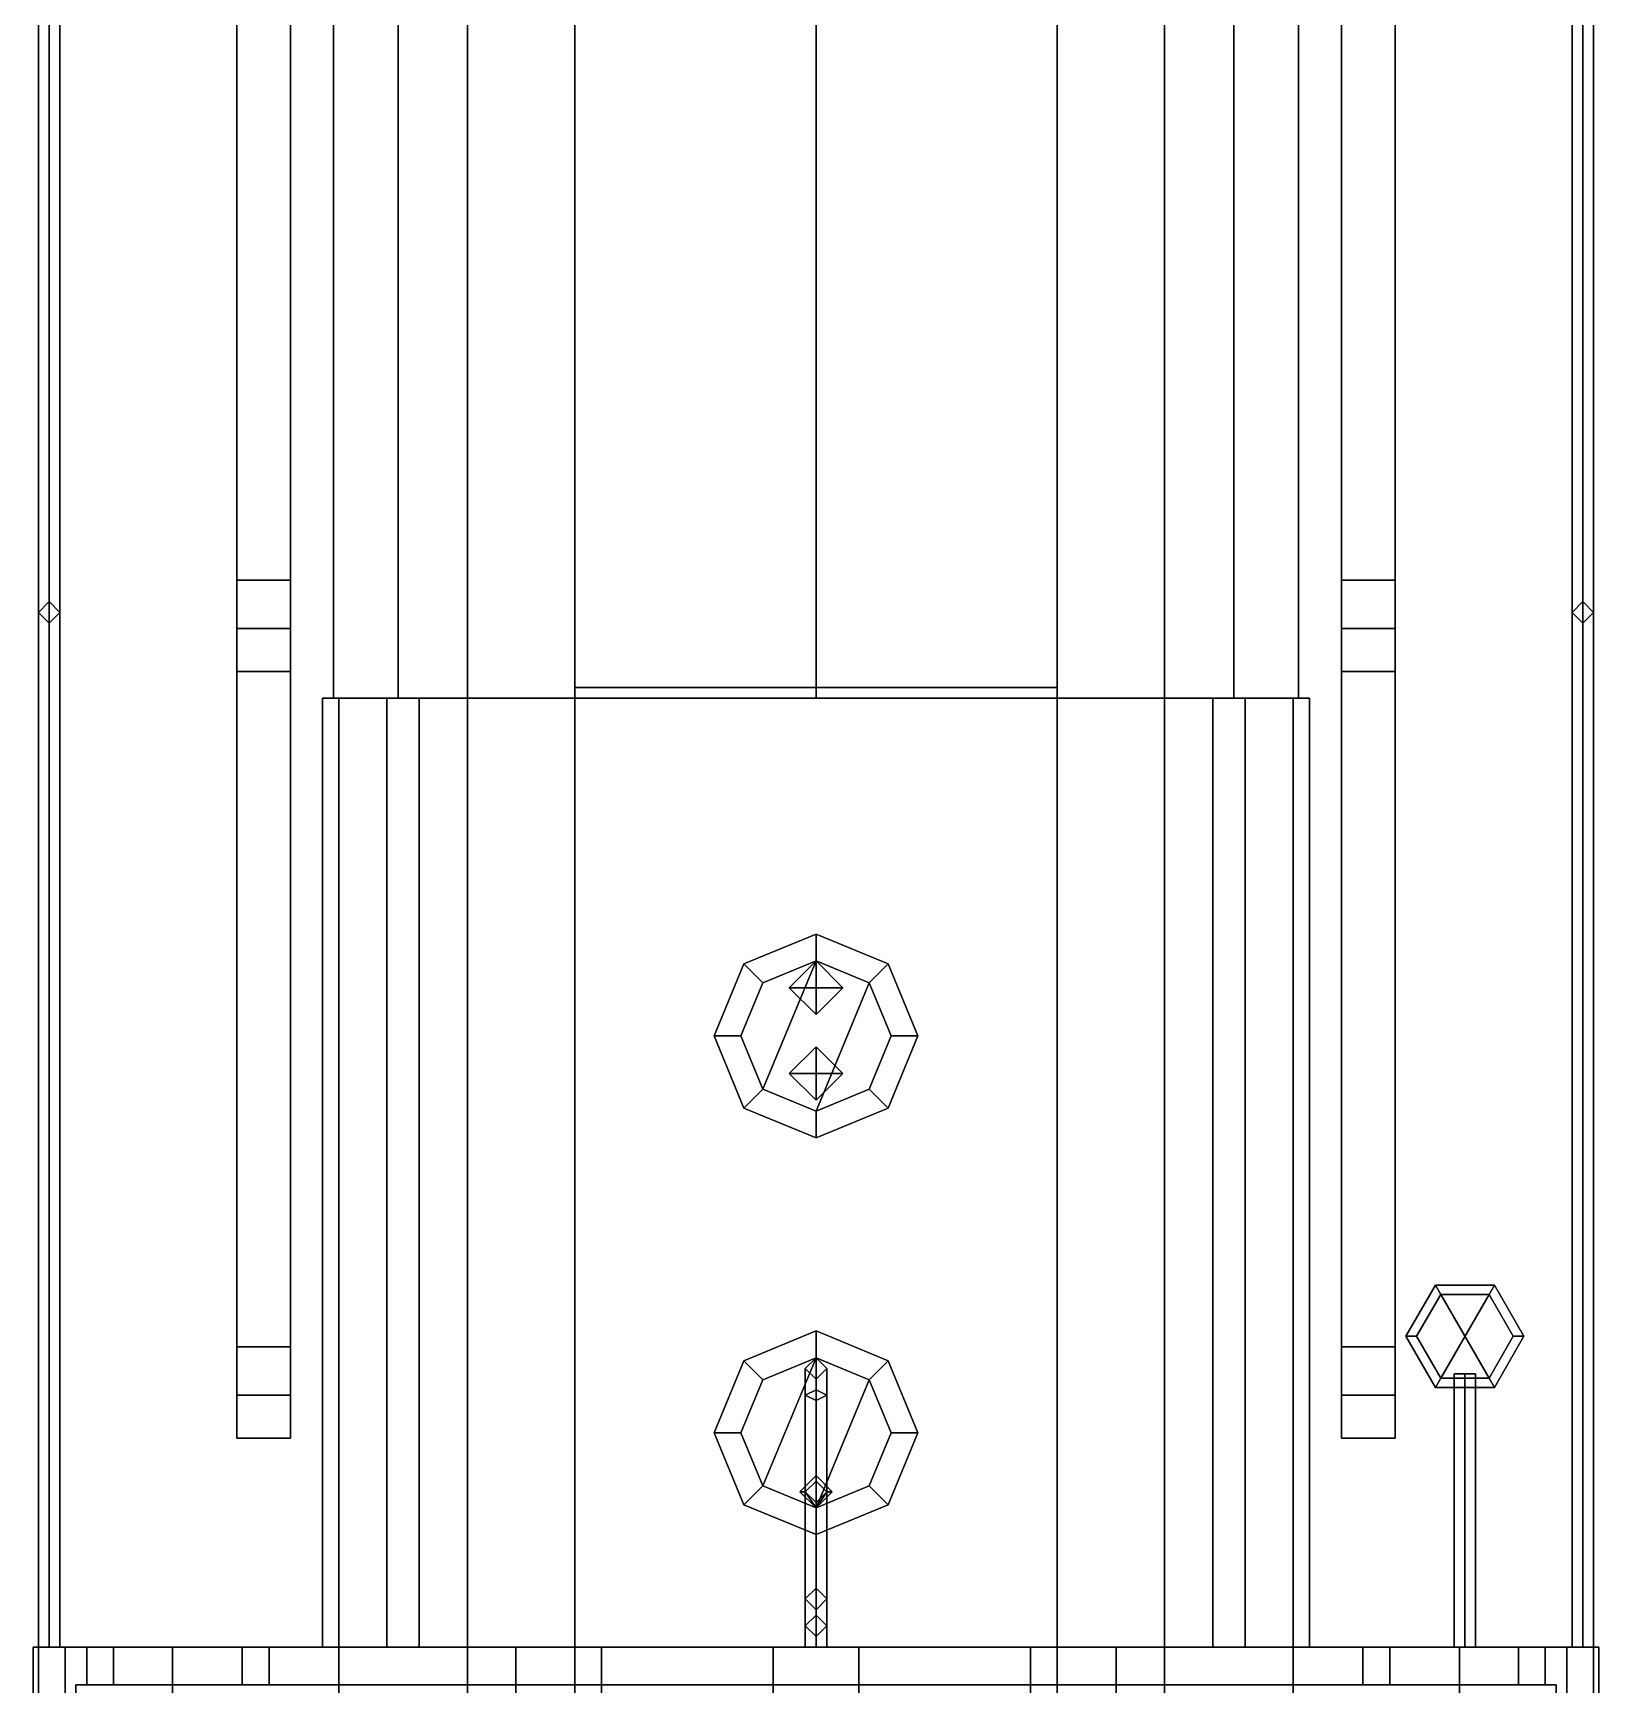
# Model space of a CAD drawing. Extents: x -1.5 to 1.5, y -6.1 to 5.9.
# Drawn here: x -1.46 to 1.46, y -3.36 to -0.28 of the extents above; entities that cross this region are included whole.
import ezdxf

# ---------------------------------------------------------------- set-up
doc = ezdxf.new("R2010")
doc.units = 0
doc.layers.get('0').update_dxf_attribs({"linetype": 'CONTINUOUS'})
doc.layers.add('BARS', color=3, linetype='CONTINUOUS')

msp = doc.modelspace()

# ---------------------------------------------------------------- linework, layer by layer
for points in [[(-1.45, 5.07, 1.98), (-1.45, -3.29, 1.98), (-1.45, -3.29, 2.07), (-1.45, 5.07, 2.07)], [(1.45, 5.07, 1.98), (1.45, -3.29, 1.98), (-1.45, -3.29, 1.98), (-1.45, 5.07, 1.98)], [(-1.45, 5.07, 2.07), (-1.45, -3.29, 2.07), (1.45, -3.29, 2.07), (1.45, 5.07, 2.07)], [(1.45, -3.29, 2.07), (1.45, -3.29, 1.98), (1.45, 5.07, 1.98), (1.45, 5.07, 2.07)], [(-0.7794, 4.7, 3.44), (-0.9, 4.7, 2.99), (-0.9, -1.52, 2.99), (-0.7794, -1.52, 3.44)], [(-0.9, 4.7, 2.99), (-0.7794, 4.7, 2.54), (-0.7794, -1.52, 2.54), (-0.9, -1.52, 2.99)], [(-0.45, 4.7, 3.7694), (-0.7794, 4.7, 3.44), (-0.7794, -1.52, 3.44), (-0.45, -1.52, 3.7694)], [(-0.7794, 4.7, 2.54), (-0.45, 4.7, 2.2106), (-0.45, -1.52, 2.2106), (-0.7794, -1.52, 2.54)], [(0, 4.7, 3.89), (-0.45, 4.7, 3.7694), (-0.45, -1.52, 3.7694), (0, -1.52, 3.89)], [(-0.45, 4.7, 2.2106), (0, 4.7, 2.09), (0, -1.52, 2.09), (-0.45, -1.52, 2.2106)], [(0.45, 4.7, 3.7694), (0, 4.7, 3.89), (0, -1.52, 3.89), (0.45, -1.52, 3.7694)], [(0, 4.7, 2.09), (0.45, 4.7, 2.2106), (0.45, -1.52, 2.2106), (0, -1.52, 2.09)], [(0.7794, 4.7, 3.44), (0.45, 4.7, 3.7694), (0.45, -1.52, 3.7694), (0.7794, -1.52, 3.44)], [(0.45, 4.7, 2.2106), (0.7794, 4.7, 2.54), (0.7794, -1.52, 2.54), (0.45, -1.52, 2.2106)], [(0.9, 4.7, 2.99), (0.7794, 4.7, 3.44), (0.7794, -1.52, 3.44), (0.9, -1.52, 2.99)], [(0.7794, 4.7, 2.54), (0.9, 4.7, 2.99), (0.9, -1.52, 2.99), (0.7794, -1.52, 2.54)], [(-1.43, 4.59, 2.91), (-1.45, 4.57, 2.89), (-1.45, -3.29, 2.89), (-1.43, -3.29, 2.91)], [(-1.45, 4.57, 2.89), (-1.43, 4.55, 2.87), (-1.43, -3.29, 2.87), (-1.45, -3.29, 2.89)], [(-1.41, 4.57, 2.89), (-1.43, 4.59, 2.91), (-1.43, -3.29, 2.91), (-1.41, -3.29, 2.89)], [(-1.43, 4.55, 2.87), (-1.41, 4.57, 2.89), (-1.41, -3.29, 2.89), (-1.43, -3.29, 2.87)], [(1.43, 4.59, 2.46), (1.41, 4.57, 2.44), (1.41, -3.29, 2.44), (1.43, -3.29, 2.46)], [(1.43, 4.59, 2.91), (1.41, 4.57, 2.89), (1.41, -3.29, 2.89), (1.43, -3.29, 2.91)], [(1.41, 4.57, 2.44), (1.43, 4.55, 2.42), (1.43, -3.29, 2.42), (1.41, -3.29, 2.44)], [(1.41, 4.57, 2.89), (1.43, 4.55, 2.87), (1.43, -3.29, 2.87), (1.41, -3.29, 2.89)], [(1.45, 4.57, 2.44), (1.43, 4.59, 2.46), (1.43, -3.29, 2.46), (1.45, -3.29, 2.44)], [(1.45, 4.57, 2.89), (1.43, 4.59, 2.91), (1.43, -3.29, 2.91), (1.45, -3.29, 2.89)], [(1.43, 4.55, 2.42), (1.45, 4.57, 2.44), (1.45, -3.29, 2.44), (1.43, -3.29, 2.42)], [(1.43, 4.55, 2.87), (1.45, 4.57, 2.89), (1.45, -3.29, 2.89), (1.43, -3.29, 2.87)], [(-0.65, 3.65, 0.52), (-0.65, -3.82, 0.52), (-0.65, -4.09, 1.35), (-0.65, 3.65, 1.35)], [(-0.45, 3.65, 0.52), (-0.45, -3.82, 0.52), (-0.65, -3.82, 0.52), (-0.65, 3.65, 0.52)], [(-0.65, 3.65, 1.35), (-0.65, -4.09, 1.35), (-0.45, -4.09, 1.35), (-0.45, 3.65, 1.35)], [(-0.45, -4.09, 1.35), (-0.45, -3.82, 0.52), (-0.45, 3.65, 0.52), (-0.45, 3.65, 1.35)], [(0.45, 3.65, 0.52), (0.45, -3.82, 0.52), (0.45, -4.09, 1.35), (0.45, 3.65, 1.35)], [(0.45, 3.65, 1.35), (0.45, -4.09, 1.35), (0.65, -4.09, 1.35), (0.65, 3.65, 1.35)], [(0.65, 3.65, 0.52), (0.65, -3.82, 0.52), (0.45, -3.82, 0.52), (0.45, 3.65, 0.52)], [(0.65, -4.09, 1.35), (0.65, -3.82, 0.52), (0.65, 3.65, 0.52), (0.65, 3.65, 1.35)], [(-1.43, -1.34, 2.07), (-1.45, -1.36, 2.07), (-1.45, -1.36, 2.89), (-1.43, -1.34, 2.87)], [(-1.41, -1.36, 2.07), (-1.43, -1.34, 2.07), (-1.43, -1.34, 2.87), (-1.41, -1.36, 2.89)], [(1.43, -1.34, 2.07), (1.41, -1.36, 2.07), (1.41, -1.36, 2.89), (1.43, -1.34, 2.87)], [(1.45, -1.36, 2.07), (1.43, -1.34, 2.07), (1.43, -1.34, 2.87), (1.45, -1.36, 2.89)], [(-1.45, -1.36, 2.07), (-1.43, -1.38, 2.07), (-1.43, -1.38, 2.87), (-1.45, -1.36, 2.89)], [(-1.43, -1.38, 2.07), (-1.41, -1.36, 2.07), (-1.41, -1.36, 2.89), (-1.43, -1.38, 2.87)], [(1.41, -1.36, 2.07), (1.43, -1.38, 2.07), (1.43, -1.38, 2.87), (1.41, -1.36, 2.89)], [(1.43, -1.38, 2.07), (1.45, -1.36, 2.07), (1.45, -1.36, 2.89), (1.43, -1.38, 2.87)], [(-0.45, -1.5, 0.72), (-0.45, -3.29, 0.72), (-0.45, -3.29, 1.98), (-0.45, -1.5, 1.98)], [(0.45, -1.5, 1.98), (0.45, -1.5, 0.72), (-0.45, -1.5, 0.72), (-0.45, -1.5, 1.98)], [(0.45, -1.5, 0.72), (0.45, -3.29, 0.72), (-0.45, -3.29, 0.72), (-0.45, -1.5, 0.72)], [(0.45, -3.29, 1.98), (0.45, -3.29, 0.72), (0.45, -1.5, 0.72), (0.45, -1.5, 1.98)], [(-0.92, -1.52, 2.07), (-0.92, -3.29, 2.07), (-0.92, -3.29, 3.67), (-0.92, -1.52, 3.67)], [(0.92, -1.52, 3.67), (0.92, -1.52, 2.07), (-0.92, -1.52, 2.07), (-0.92, -1.52, 3.67)], [(-0.92, -1.52, 3.67), (-0.92, -3.29, 3.67), (-0.89, -3.29, 3.77), (-0.89, -1.52, 3.77)], [(0.89, -1.52, 3.77), (0.92, -1.52, 3.67), (-0.92, -1.52, 3.67), (-0.89, -1.52, 3.77)], [(-0.89, -1.52, 3.77), (-0.8, -1.52, 3.88), (0.8, -1.52, 3.88), (0.89, -1.52, 3.77)], [(-0.89, -3.29, 3.77), (-0.8, -3.29, 3.88), (-0.8, -1.52, 3.88), (-0.89, -1.52, 3.77)], [(0.74, -1.52, 3.91), (0.8, -1.52, 3.88), (-0.8, -1.52, 3.88), (-0.74, -1.52, 3.91)], [(-0.8, -1.52, 3.88), (-0.8, -3.29, 3.88), (-0.74, -3.29, 3.91), (-0.74, -1.52, 3.91)], [(-0.74, -1.52, 3.91), (-0.74, -3.29, 3.91), (0.74, -3.29, 3.91), (0.74, -1.52, 3.91)], [(0.74, -3.29, 3.91), (0.8, -3.29, 3.88), (0.8, -1.52, 3.88), (0.74, -1.52, 3.91)], [(0.8, -1.52, 3.88), (0.8, -3.29, 3.88), (0.89, -3.29, 3.77), (0.89, -1.52, 3.77)], [(0.89, -3.29, 3.77), (0.92, -3.29, 3.67), (0.92, -1.52, 3.67), (0.89, -1.52, 3.77)], [(0.92, -3.29, 3.67), (0.92, -3.29, 2.07), (0.92, -1.52, 2.07), (0.92, -1.52, 3.67)], [(0, -1.96, 4), (-0.1344, -2.0156, 4), (-0.099, -2.051, 4.07), (0, -2.01, 4.07)], [(0, -1.96, 3.91), (-0.1344, -2.0156, 3.91), (-0.1344, -2.0156, 4), (0, -1.96, 4)], [(0.1344, -2.0156, 4), (0, -1.96, 4), (0, -2.01, 4.07), (0.099, -2.051, 4.07)], [(0.1344, -2.0156, 3.91), (0, -1.96, 3.91), (0, -1.96, 4), (0.1344, -2.0156, 4)], [(-0.1344, -2.0156, 4), (-0.19, -2.15, 4), (-0.14, -2.15, 4.07), (-0.099, -2.051, 4.07)], [(-0.1344, -2.0156, 3.91), (-0.19, -2.15, 3.91), (-0.19, -2.15, 4), (-0.1344, -2.0156, 4)], [(-0.099, -2.051, 4.07), (-0.14, -2.15, 4.07), (-0.099, -2.249, 4.07), (0, -2.01, 4.07)], [(0, -2.01, 4.07), (-0.099, -2.249, 4.07), (0, -2.29, 4.07), (0.099, -2.051, 4.07)], [(0, -2.01, 4.07), (-0.05, -2.06, 4.07), (-0.05, -2.06, 4.19), (0, -2.01, 4.19)], [(0, -2.01, 4.19), (-0.05, -2.06, 4.19), (0, -2.06, 4.37)], [(0.05, -2.06, 4.07), (0, -2.01, 4.07), (0, -2.01, 4.19), (0.05, -2.06, 4.19)], [(0.05, -2.06, 4.19), (0, -2.01, 4.19), (0, -2.06, 4.37)], [(0.19, -2.15, 4), (0.1344, -2.0156, 4), (0.099, -2.051, 4.07), (0.14, -2.15, 4.07)], [(0.19, -2.15, 3.91), (0.1344, -2.0156, 3.91), (0.1344, -2.0156, 4), (0.19, -2.15, 4)], [(-0.05, -2.06, 4.07), (0, -2.11, 4.07), (0, -2.11, 4.19), (-0.05, -2.06, 4.19)], [(-0.05, -2.06, 4.19), (0, -2.11, 4.19), (0, -2.06, 4.37)], [(0.099, -2.051, 4.07), (0, -2.29, 4.07), (0.099, -2.249, 4.07), (0.14, -2.15, 4.07)], [(0, -2.11, 4.07), (0.05, -2.06, 4.07), (0.05, -2.06, 4.19), (0, -2.11, 4.19)], [(0, -2.11, 4.19), (0.05, -2.06, 4.19), (0, -2.06, 4.37)], [(-0.19, -2.15, 4), (-0.1344, -2.2844, 4), (-0.099, -2.249, 4.07), (-0.14, -2.15, 4.07)], [(-0.19, -2.15, 3.91), (-0.1344, -2.2844, 3.91), (-0.1344, -2.2844, 4), (-0.19, -2.15, 4)], [(0.1344, -2.2844, 4), (0.19, -2.15, 4), (0.14, -2.15, 4.07), (0.099, -2.249, 4.07)], [(0.1344, -2.2844, 3.91), (0.19, -2.15, 3.91), (0.19, -2.15, 4), (0.1344, -2.2844, 4)], [(0, -2.17, 4.07), (-0.05, -2.22, 4.07), (-0.05, -2.22, 4.19), (0, -2.17, 4.19)], [(0, -2.17, 4.19), (-0.05, -2.22, 4.19), (0, -2.22, 4.37)], [(0.05, -2.22, 4.07), (0, -2.17, 4.07), (0, -2.17, 4.19), (0.05, -2.22, 4.19)], [(0.05, -2.22, 4.19), (0, -2.17, 4.19), (0, -2.22, 4.37)], [(-0.05, -2.22, 4.07), (0, -2.27, 4.07), (0, -2.27, 4.19), (-0.05, -2.22, 4.19)], [(-0.05, -2.22, 4.19), (0, -2.27, 4.19), (0, -2.22, 4.37)], [(0, -2.27, 4.07), (0.05, -2.22, 4.07), (0.05, -2.22, 4.19), (0, -2.27, 4.19)], [(0, -2.27, 4.19), (0.05, -2.22, 4.19), (0, -2.22, 4.37)], [(-0.1344, -2.2844, 4), (0, -2.34, 4), (0, -2.29, 4.07), (-0.099, -2.249, 4.07)], [(0, -2.34, 4), (0.1344, -2.2844, 4), (0.099, -2.249, 4.07), (0, -2.29, 4.07)], [(-0.1344, -2.2844, 3.91), (0, -2.34, 3.91), (0, -2.34, 4), (-0.1344, -2.2844, 4)], [(0, -2.34, 3.91), (0.1344, -2.2844, 3.91), (0.1344, -2.2844, 4), (0, -2.34, 4)], [(1.155, -2.6147, 2.4), (1.1, -2.71, 2.4), (1.1, -2.71, 2.66), (1.155, -2.6147, 2.66)], [(1.12, -2.71, 2.71), (1.165, -2.6321, 2.71), (1.155, -2.6147, 2.66), (1.1, -2.71, 2.66)], [(1.165, -2.6321, 2.35), (1.12, -2.71, 2.35), (1.1, -2.71, 2.4), (1.155, -2.6147, 2.4)], [(1.265, -2.6147, 2.4), (1.155, -2.6147, 2.4), (1.155, -2.6147, 2.66), (1.265, -2.6147, 2.66)], [(1.165, -2.6321, 2.71), (1.255, -2.6321, 2.71), (1.265, -2.6147, 2.66), (1.155, -2.6147, 2.66)], [(1.255, -2.6321, 2.35), (1.165, -2.6321, 2.35), (1.155, -2.6147, 2.4), (1.265, -2.6147, 2.4)], [(1.255, -2.6321, 2.71), (1.3, -2.71, 2.71), (1.32, -2.71, 2.66), (1.265, -2.6147, 2.66)], [(1.3, -2.71, 2.35), (1.255, -2.6321, 2.35), (1.265, -2.6147, 2.4), (1.32, -2.71, 2.4)], [(1.32, -2.71, 2.4), (1.265, -2.6147, 2.4), (1.265, -2.6147, 2.66), (1.32, -2.71, 2.66)], [(1.165, -2.6321, 2.71), (1.12, -2.71, 2.71), (1.12, -2.71, 2.83), (1.165, -2.6321, 2.83)], [(1.165, -2.6321, 1.39), (1.12, -2.71, 1.39), (1.12, -2.71, 2.35), (1.165, -2.6321, 2.35)], [(1.165, -2.7879, 2.83), (1.255, -2.6321, 2.83), (1.165, -2.6321, 2.83), (1.12, -2.71, 2.83)], [(1.165, -2.7879, 1.39), (1.12, -2.71, 1.39), (1.165, -2.6321, 1.39), (1.255, -2.7879, 1.39)], [(1.255, -2.6321, 2.71), (1.165, -2.6321, 2.71), (1.165, -2.6321, 2.83), (1.255, -2.6321, 2.83)], [(1.255, -2.6321, 1.39), (1.165, -2.6321, 1.39), (1.165, -2.6321, 2.35), (1.255, -2.6321, 2.35)], [(1.255, -2.7879, 2.83), (1.3, -2.71, 2.83), (1.255, -2.6321, 2.83), (1.165, -2.7879, 2.83)], [(1.255, -2.7879, 1.39), (1.165, -2.6321, 1.39), (1.255, -2.6321, 1.39), (1.3, -2.71, 1.39)], [(1.3, -2.71, 2.71), (1.255, -2.6321, 2.71), (1.255, -2.6321, 2.83), (1.3, -2.71, 2.83)], [(1.3, -2.71, 1.39), (1.255, -2.6321, 1.39), (1.255, -2.6321, 2.35), (1.3, -2.71, 2.35)], [(0, -2.7, 3.91), (-0.1344, -2.7556, 3.91), (-0.1344, -2.7556, 4.41), (0, -2.7, 4.41)], [(0, -2.7, 4.41), (-0.1344, -2.7556, 4.41), (-0.099, -2.791, 4.48), (0, -2.75, 4.48)], [(0.1344, -2.7556, 3.91), (0, -2.7, 3.91), (0, -2.7, 4.41), (0.1344, -2.7556, 4.41)], [(0.1344, -2.7556, 4.41), (0, -2.7, 4.41), (0, -2.75, 4.48), (0.099, -2.791, 4.48)], [(1.1, -2.71, 2.4), (1.155, -2.8053, 2.4), (1.155, -2.8053, 2.66), (1.1, -2.71, 2.66)], [(1.165, -2.7879, 2.71), (1.12, -2.71, 2.71), (1.1, -2.71, 2.66), (1.155, -2.8053, 2.66)], [(1.12, -2.71, 2.35), (1.165, -2.7879, 2.35), (1.155, -2.8053, 2.4), (1.1, -2.71, 2.4)], [(1.12, -2.71, 2.71), (1.165, -2.7879, 2.71), (1.165, -2.7879, 2.83), (1.12, -2.71, 2.83)], [(1.12, -2.71, 1.39), (1.165, -2.7879, 1.39), (1.165, -2.7879, 2.35), (1.12, -2.71, 2.35)], [(1.255, -2.7879, 2.71), (1.3, -2.71, 2.71), (1.3, -2.71, 2.83), (1.255, -2.7879, 2.83)], [(1.3, -2.71, 2.71), (1.255, -2.7879, 2.71), (1.265, -2.8053, 2.66), (1.32, -2.71, 2.66)], [(1.255, -2.7879, 1.39), (1.3, -2.71, 1.39), (1.3, -2.71, 2.35), (1.255, -2.7879, 2.35)], [(1.255, -2.7879, 2.35), (1.3, -2.71, 2.35), (1.32, -2.71, 2.4), (1.265, -2.8053, 2.4)], [(1.265, -2.8053, 2.4), (1.32, -2.71, 2.4), (1.32, -2.71, 2.66), (1.265, -2.8053, 2.66)], [(-0.1344, -2.7556, 3.91), (-0.19, -2.89, 3.91), (-0.19, -2.89, 4.41), (-0.1344, -2.7556, 4.41)], [(-0.1344, -2.7556, 4.41), (-0.19, -2.89, 4.41), (-0.14, -2.89, 4.48), (-0.099, -2.791, 4.48)], [(-0.099, -2.791, 4.48), (-0.14, -2.89, 4.48), (-0.099, -2.989, 4.48), (0, -2.75, 4.48)], [(0, -2.75, 4.48), (-0.099, -2.989, 4.48), (0, -3.03, 4.48), (0.099, -2.791, 4.48)], [(0, -2.75, 4.48), (-0.02, -2.77, 4.48), (-0.02, -2.77, 4.72), (0, -2.75, 4.73)], [(0, -2.75, 4.73), (-0.02, -2.77, 4.72), (-0.02, -2.82, 4.76), (0, -2.81, 4.78)], [(-0.02, -2.77, 4.48), (0, -2.79, 4.48), (0, -2.79, 4.71), (-0.02, -2.77, 4.72)], [(-0.02, -2.77, 4.72), (0, -2.79, 4.71), (0, -2.83, 4.74), (-0.02, -2.82, 4.76)], [(0.02, -2.77, 4.48), (0, -2.75, 4.48), (0, -2.75, 4.73), (0.02, -2.77, 4.72)], [(0.02, -2.77, 4.72), (0, -2.75, 4.73), (0, -2.81, 4.78), (0.02, -2.82, 4.76)], [(0, -2.79, 4.48), (0.02, -2.77, 4.48), (0.02, -2.77, 4.72), (0, -2.79, 4.71)], [(0, -2.79, 4.71), (0.02, -2.77, 4.72), (0.02, -2.82, 4.76), (0, -2.83, 4.74)], [(0.19, -2.89, 4.41), (0.1344, -2.7556, 4.41), (0.099, -2.791, 4.48), (0.14, -2.89, 4.48)], [(0.19, -2.89, 3.91), (0.1344, -2.7556, 3.91), (0.1344, -2.7556, 4.41), (0.19, -2.89, 4.41)], [(0.099, -2.791, 4.48), (0, -3.03, 4.48), (0.099, -2.989, 4.48), (0.14, -2.89, 4.48)], [(1.255, -2.7879, 2.71), (1.165, -2.7879, 2.71), (1.155, -2.8053, 2.66), (1.265, -2.8053, 2.66)], [(1.165, -2.7879, 2.35), (1.255, -2.7879, 2.35), (1.265, -2.8053, 2.4), (1.155, -2.8053, 2.4)], [(1.165, -2.7879, 2.71), (1.255, -2.7879, 2.71), (1.255, -2.7879, 2.83), (1.165, -2.7879, 2.83)], [(1.165, -2.7879, 1.39), (1.255, -2.7879, 1.39), (1.255, -2.7879, 2.35), (1.165, -2.7879, 2.35)], [(1.21, -2.78, 2.77), (1.19, -2.78, 2.75), (1.19, -3.29, 2.75), (1.21, -3.29, 2.77)], [(1.19, -2.78, 2.75), (1.21, -2.78, 2.73), (1.21, -3.29, 2.73), (1.19, -3.29, 2.75)], [(1.23, -2.78, 2.75), (1.21, -2.78, 2.77), (1.21, -3.29, 2.77), (1.23, -3.29, 2.75)], [(1.21, -2.78, 2.73), (1.23, -2.78, 2.75), (1.23, -3.29, 2.75), (1.21, -3.29, 2.73)], [(-0.02, -3.2, 4.76), (0, -3.22, 4.78), (0, -2.81, 4.78), (-0.02, -2.82, 4.76)], [(0, -3.18, 4.74), (-0.02, -3.2, 4.76), (-0.02, -2.82, 4.76), (0, -2.83, 4.74)], [(0, -3.22, 4.78), (0.02, -3.2, 4.76), (0.02, -2.82, 4.76), (0, -2.81, 4.78)], [(0.02, -3.2, 4.76), (0, -3.18, 4.74), (0, -2.83, 4.74), (0.02, -2.82, 4.76)], [(1.155, -2.8053, 2.4), (1.265, -2.8053, 2.4), (1.265, -2.8053, 2.66), (1.155, -2.8053, 2.66)], [(-0.19, -2.89, 3.91), (-0.1344, -3.0244, 3.91), (-0.1344, -3.0244, 4.41), (-0.19, -2.89, 4.41)], [(-0.19, -2.89, 4.41), (-0.1344, -3.0244, 4.41), (-0.099, -2.989, 4.48), (-0.14, -2.89, 4.48)], [(0.1344, -3.0244, 4.41), (0.19, -2.89, 4.41), (0.14, -2.89, 4.48), (0.099, -2.989, 4.48)], [(0.1344, -3.0244, 3.91), (0.19, -2.89, 3.91), (0.19, -2.89, 4.41), (0.1344, -3.0244, 4.41)], [(0, -2.97, 4.48), (-0.03, -3, 4.48), (-0.03, -3, 4.62), (0, -2.97, 4.62)], [(0, -2.97, 4.62), (-0.03, -3, 4.62), (-0.02, -3, 4.62), (0, -2.98, 4.62)], [(0, -2.98, 4.62), (-0.02, -3, 4.62), (-0.02, -3, 4.82), (0, -2.98, 4.82)], [(0, -2.98, 4.82), (-0.02, -3, 4.82), (0, -3.02, 4.82), (0.02, -3, 4.82)], [(0.03, -3, 4.48), (0, -2.97, 4.48), (0, -2.97, 4.62), (0.03, -3, 4.62)], [(0.03, -3, 4.62), (0, -2.97, 4.62), (0, -2.98, 4.62), (0.02, -3, 4.62)], [(0.02, -3, 4.62), (0, -2.98, 4.62), (0, -2.98, 4.82), (0.02, -3, 4.82)], [(-0.1344, -3.0244, 4.41), (0, -3.08, 4.41), (0, -3.03, 4.48), (-0.099, -2.989, 4.48)], [(-0.03, -3, 4.48), (0, -3.03, 4.48), (0, -3.03, 4.62), (-0.03, -3, 4.62)], [(-0.03, -3, 4.62), (0, -3.03, 4.62), (0, -3.02, 4.62), (-0.02, -3, 4.62)], [(0, -3.29, 4.52), (-0.02, -3.29, 4.54), (-0.02, -3, 4.54), (0, -3.03, 4.52)], [(-0.02, -3.29, 4.54), (0, -3.29, 4.56), (0, -3.03, 4.56), (-0.02, -3, 4.54)], [(-0.02, -3, 4.62), (0, -3.02, 4.62), (0, -3.02, 4.82), (-0.02, -3, 4.82)], [(0, -3.08, 4.41), (0.1344, -3.0244, 4.41), (0.099, -2.989, 4.48), (0, -3.03, 4.48)], [(0.02, -3.29, 4.54), (0, -3.29, 4.52), (0, -3.03, 4.52), (0.02, -3, 4.54)], [(0, -3.29, 4.56), (0.02, -3.29, 4.54), (0.02, -3, 4.54), (0, -3.03, 4.56)], [(0, -3.03, 4.48), (0.03, -3, 4.48), (0.03, -3, 4.62), (0, -3.03, 4.62)], [(0, -3.02, 4.62), (0.02, -3, 4.62), (0.02, -3, 4.82), (0, -3.02, 4.82)], [(0, -3.03, 4.62), (0.03, -3, 4.62), (0.02, -3, 4.62), (0, -3.02, 4.62)], [(-0.1344, -3.0244, 3.91), (0, -3.08, 3.91), (0, -3.08, 4.41), (-0.1344, -3.0244, 4.41)], [(0, -3.08, 3.91), (0.1344, -3.0244, 3.91), (0.1344, -3.0244, 4.41), (0, -3.08, 4.41)], [(0, -3.23, 4.71), (-0.02, -3.25, 4.73), (-0.02, -3.2, 4.76), (0, -3.18, 4.74)], [(-0.02, -3.25, 4.73), (0, -3.27, 4.75), (0, -3.22, 4.78), (-0.02, -3.2, 4.76)], [(0.02, -3.25, 4.73), (0, -3.23, 4.71), (0, -3.18, 4.74), (0.02, -3.2, 4.76)], [(0, -3.27, 4.75), (0.02, -3.25, 4.73), (0.02, -3.2, 4.76), (0, -3.22, 4.78)], [(0, -3.23, 4.56), (-0.02, -3.25, 4.54), (-0.02, -3.25, 4.73), (0, -3.23, 4.71)], [(0.02, -3.25, 4.54), (0, -3.23, 4.56), (0, -3.23, 4.71), (0.02, -3.25, 4.73)], [(-0.02, -3.25, 4.54), (0, -3.27, 4.56), (0, -3.27, 4.75), (-0.02, -3.25, 4.73)], [(0, -3.27, 4.56), (0.02, -3.25, 4.54), (0.02, -3.25, 4.73), (0, -3.27, 4.75)], [(-1.4, -6.01, 3.89), (-1.4, -3.29, 3.89), (-1.46, -3.29, 3.74), (-1.46, -6.01, 3.74)], [(-1.46, -3.29, 3.74), (-1.45, -3.29, 3.74), (-1.45, -5.18, 3.74), (-1.46, -6.01, 3.74)], [(-1.4, -3.29, 3.89), (-1.4, -3.29, 3.89), (-1.45, -3.29, 3.74), (-1.46, -3.29, 3.74)], [(1.45, -3.29, 1.98), (1.45, -3.29, 1.87), (-1.45, -3.29, 1.87), (-1.45, -3.29, 1.98)], [(1.45, -3.29, 1.87), (1.45, -5.18, 1.87), (-1.45, -5.18, 1.87), (-1.45, -3.29, 1.87)], [(-1.45, -3.49, 2.97), (-1.45, -3.49, 3.62), (-1.45, -3.29, 3.62), (-1.45, -3.29, 2.97)], [(-1.45, -5.18, 1.87), (-1.45, -5.18, 2.97), (-1.45, -3.29, 2.97), (-1.45, -3.29, 1.87)], [(-1.45, -5.18, 3.62), (-1.45, -5.18, 3.74), (-1.45, -3.29, 3.74), (-1.45, -3.29, 3.62)], [(-1.45, -3.29, 2.95), (-1.45, -3.29, 3.6), (-1.36, -3.29, 3.6), (-1.36, -3.29, 2.95)], [(-0.92, -3.29, 2.95), (-0.92, -3.29, 2.07), (-1.45, -3.29, 2.07), (-1.45, -3.29, 2.95)], [(-1.45, -3.29, 3.74), (-0.92, -3.29, 3.67), (-1.02, -3.29, 3.6), (-1.45, -3.29, 3.6)], [(-1.4, -3.29, 3.89), (-0.89, -3.29, 3.77), (-0.92, -3.29, 3.67), (-1.45, -3.29, 3.74)], [(-1.2, -6.01, 4.1), (-1.2, -3.29, 4.1), (-1.4, -3.29, 3.89), (-1.4, -6.01, 3.89)], [(-1.2, -3.29, 4.1), (-0.8, -3.29, 3.88), (-0.89, -3.29, 3.77), (-1.4, -3.29, 3.89)], [(-1.36, -3.29, 3.02), (-1.36, -3.29, 3.53), (-1.36, -3.36, 3.53), (-1.36, -3.36, 3.02)], [(-1.36, -3.29, 3.02), (-1.31, -3.29, 2.95), (-1.36, -3.29, 2.95), (-1.36, -3.29, 3.02)], [(-1.36, -3.36, 3.02), (-1.31, -3.36, 2.95), (-1.31, -3.29, 2.95), (-1.36, -3.29, 3.02)], [(-1.36, -3.29, 3.53), (-1.31, -3.29, 3.6), (-1.31, -3.36, 3.6), (-1.36, -3.36, 3.53)], [(-1.36, -3.29, 3.53), (-1.36, -3.29, 3.6), (-1.31, -3.29, 3.6), (-1.36, -3.29, 3.53)], [(-1.07, -3.29, 2.95), (-1.31, -3.29, 2.95), (-1.31, -3.36, 2.95), (-1.07, -3.36, 2.95)], [(-1.31, -3.29, 3.6), (-1.07, -3.29, 3.6), (-1.07, -3.36, 3.6), (-1.31, -3.36, 3.6)], [(-0.89, -6.01, 4.33), (-0.89, -3.29, 4.33), (-1.2, -3.29, 4.1), (-1.2, -6.01, 4.1)], [(0.89, -3.29, 4.33), (1.2, -3.29, 4.1), (-1.2, -3.29, 4.1), (-0.89, -3.29, 4.33)], [(-1.2, -3.29, 4.1), (-0.74, -3.29, 3.91), (-0.8, -3.29, 3.88), (-1.2, -3.29, 4.1)], [(-0.74, -3.29, 3.91), (-1.2, -3.29, 4.1), (1.2, -3.29, 4.1), (0.74, -3.29, 3.91)], [(-1.02, -3.29, 3.02), (-1.07, -3.29, 2.95), (-1.07, -3.36, 2.95), (-1.02, -3.36, 3.02)], [(-1.02, -3.29, 3.02), (-1.02, -3.29, 2.95), (-1.07, -3.29, 2.95), (-1.02, -3.29, 3.02)], [(-1.02, -3.29, 3.53), (-1.07, -3.29, 3.6), (-1.02, -3.29, 3.6), (-1.02, -3.29, 3.53)], [(-1.02, -3.36, 3.53), (-1.07, -3.36, 3.6), (-1.07, -3.29, 3.6), (-1.02, -3.29, 3.53)], [(-1.02, -3.36, 3.53), (-1.02, -3.29, 3.53), (-1.02, -3.29, 3.02), (-1.02, -3.36, 3.02)], [(-0.92, -3.29, 3.67), (-0.92, -3.29, 2.95), (-1.02, -3.29, 2.95), (-1.02, -3.29, 3.6)], [(-0.56, -6.01, 4.47), (-0.56, -3.29, 4.47), (-0.89, -3.29, 4.33), (-0.89, -6.01, 4.33)], [(0.56, -3.29, 4.47), (0.89, -3.29, 4.33), (-0.89, -3.29, 4.33), (-0.56, -3.29, 4.47)], [(-0.4, -6.01, 4.52), (-0.4, -3.29, 4.52), (-0.56, -3.29, 4.47), (-0.56, -6.01, 4.47)], [(0.4, -3.29, 4.52), (0.56, -3.29, 4.47), (-0.56, -3.29, 4.47), (-0.4, -3.29, 4.52)], [(-0.45, -3.29, 0.72), (-0.45, -5.08, 0.72), (-0.45, -5.08, 1.87), (-0.45, -3.29, 1.87)], [(0.45, -3.29, 0.72), (0.45, -5.08, 0.72), (-0.45, -5.08, 0.72), (-0.45, -3.29, 0.72)], [(-0.08, -6.01, 4.6), (-0.08, -3.29, 4.6), (-0.4, -3.29, 4.52), (-0.4, -6.01, 4.52)], [(0.08, -3.29, 4.6), (0.4, -3.29, 4.52), (-0.4, -3.29, 4.52), (-0.08, -3.29, 4.6)], [(0.08, -6.01, 4.6), (0.08, -3.29, 4.6), (-0.08, -3.29, 4.6), (-0.08, -6.01, 4.6)], [(0.08, -3.29, 4.6), (0.08, -6.01, 4.6), (0.4, -6.01, 4.52), (0.4, -3.29, 4.52)], [(0.4, -3.29, 4.52), (0.4, -6.01, 4.52), (0.56, -6.01, 4.47), (0.56, -3.29, 4.47)], [(0.45, -5.08, 1.87), (0.45, -5.08, 0.72), (0.45, -3.29, 0.72), (0.45, -3.29, 1.87)], [(0.56, -3.29, 4.47), (0.56, -6.01, 4.47), (0.89, -6.01, 4.33), (0.89, -3.29, 4.33)], [(1.2, -3.29, 4.1), (0.8, -3.29, 3.88), (0.74, -3.29, 3.91), (1.2, -3.29, 4.1)], [(1.2, -3.29, 4.1), (1.4, -3.29, 3.89), (0.89, -3.29, 3.77), (0.8, -3.29, 3.88)], [(0.89, -3.29, 4.33), (0.89, -6.01, 4.33), (1.2, -6.01, 4.1), (1.2, -3.29, 4.1)], [(1.4, -3.29, 3.89), (1.45, -3.29, 3.74), (0.92, -3.29, 3.67), (0.89, -3.29, 3.77)], [(1.02, -3.29, 3.6), (1.02, -3.29, 2.95), (0.92, -3.29, 2.95), (0.92, -3.29, 3.67)], [(1.45, -3.29, 3.74), (1.45, -3.29, 3.6), (0.92, -3.29, 3.6), (0.92, -3.29, 3.67)], [(1.45, -3.29, 2.95), (1.45, -3.29, 2.07), (0.92, -3.29, 2.07), (0.92, -3.29, 2.95)], [(1.02, -3.29, 3.02), (1.02, -3.29, 3.53), (1.02, -3.36, 3.53), (1.02, -3.36, 3.02)], [(1.02, -3.29, 3.02), (1.07, -3.29, 2.95), (1.02, -3.29, 2.95), (1.02, -3.29, 3.02)], [(1.02, -3.36, 3.02), (1.07, -3.36, 2.95), (1.07, -3.29, 2.95), (1.02, -3.29, 3.02)], [(1.02, -3.29, 3.53), (1.07, -3.29, 3.6), (1.07, -3.36, 3.6), (1.02, -3.36, 3.53)], [(1.02, -3.29, 3.53), (1.02, -3.29, 3.6), (1.07, -3.29, 3.6), (1.02, -3.29, 3.53)], [(1.31, -3.29, 2.95), (1.07, -3.29, 2.95), (1.07, -3.36, 2.95), (1.31, -3.36, 2.95)], [(1.07, -3.29, 3.6), (1.31, -3.29, 3.6), (1.31, -3.36, 3.6), (1.07, -3.36, 3.6)], [(1.2, -3.29, 4.1), (1.2, -6.01, 4.1), (1.4, -6.01, 3.89), (1.4, -3.29, 3.89)], [(1.36, -3.29, 3.02), (1.36, -3.29, 2.95), (1.31, -3.29, 2.95), (1.36, -3.29, 3.02)], [(1.36, -3.29, 3.02), (1.31, -3.29, 2.95), (1.31, -3.36, 2.95), (1.36, -3.36, 3.02)], [(1.36, -3.36, 3.53), (1.31, -3.36, 3.6), (1.31, -3.29, 3.6), (1.36, -3.29, 3.53)], [(1.36, -3.29, 3.53), (1.31, -3.29, 3.6), (1.36, -3.29, 3.6), (1.36, -3.29, 3.53)], [(1.36, -3.36, 3.53), (1.36, -3.29, 3.53), (1.36, -3.29, 3.02), (1.36, -3.36, 3.02)], [(1.36, -3.29, 2.95), (1.36, -3.29, 3.6), (1.45, -3.29, 3.6), (1.45, -3.29, 2.95)], [(1.4, -3.29, 3.89), (1.4, -6.01, 3.89), (1.46, -6.01, 3.74), (1.46, -3.29, 3.74)], [(1.4, -3.29, 3.89), (1.46, -3.29, 3.74), (1.45, -3.29, 3.74), (1.4, -3.29, 3.89)], [(1.45, -3.29, 1.87), (1.45, -3.29, 2.97), (1.45, -5.18, 2.97), (1.45, -5.18, 1.87)], [(1.45, -3.29, 3.62), (1.45, -3.29, 3.74), (1.45, -5.18, 3.74), (1.45, -5.18, 3.62)], [(1.45, -3.29, 2.97), (1.45, -3.29, 3.62), (1.45, -3.49, 3.62), (1.45, -3.49, 2.97)], [(1.46, -6.01, 3.74), (1.45, -5.18, 3.74), (1.45, -3.29, 3.74), (1.46, -3.29, 3.74)], [(-1.38, -3.36, 1.94), (-1.38, -5.18, 1.94), (1.38, -5.18, 1.94), (1.38, -3.36, 1.94)], [(1.38, -3.36, 1.94), (1.38, -3.36, 2.95), (-1.38, -3.36, 2.95), (-1.38, -3.36, 1.94)], [(-1.38, -3.36, 2.97), (-1.38, -3.36, 3.62), (-1.38, -3.49, 3.62), (-1.38, -3.49, 2.97)], [(-1.38, -3.36, 1.94), (-1.38, -3.36, 2.97), (-1.38, -5.18, 2.97), (-1.38, -5.18, 1.94)], [(-1.38, -3.36, 3.62), (-1.38, -3.36, 3.74), (-1.38, -5.18, 3.74), (-1.38, -5.18, 3.62)], [(1.38, -3.36, 3.6), (1.38, -3.36, 3.74), (-1.38, -3.36, 3.74), (-1.38, -3.36, 3.6)], [(-1.36, -3.36, 2.95), (-1.36, -3.36, 3.6), (-1.38, -3.36, 3.6), (-1.38, -3.36, 2.95)], [(-1.36, -3.36, 3.02), (-1.36, -3.36, 2.95), (-1.31, -3.36, 2.95), (-1.36, -3.36, 3.02)], [(-1.36, -3.36, 3.53), (-1.31, -3.36, 3.6), (-1.36, -3.36, 3.6), (-1.36, -3.36, 3.53)], [(-1.02, -3.36, 3.02), (-1.07, -3.36, 2.95), (-1.02, -3.36, 2.95), (-1.02, -3.36, 3.02)], [(-1.02, -3.36, 3.53), (-1.02, -3.36, 3.6), (-1.07, -3.36, 3.6), (-1.02, -3.36, 3.53)], [(1.02, -3.36, 2.95), (1.02, -3.36, 3.6), (-1.02, -3.36, 3.6), (-1.02, -3.36, 2.95)], [(1.02, -3.36, 3.02), (1.02, -3.36, 2.95), (1.07, -3.36, 2.95), (1.02, -3.36, 3.02)], [(1.02, -3.36, 3.53), (1.07, -3.36, 3.6), (1.02, -3.36, 3.6), (1.02, -3.36, 3.53)], [(1.36, -3.36, 3.02), (1.31, -3.36, 2.95), (1.36, -3.36, 2.95), (1.36, -3.36, 3.02)], [(1.36, -3.36, 3.53), (1.36, -3.36, 3.6), (1.31, -3.36, 3.6), (1.36, -3.36, 3.53)], [(1.38, -3.36, 2.95), (1.38, -3.36, 3.6), (1.36, -3.36, 3.6), (1.36, -3.36, 2.95)], [(1.38, -5.18, 1.94), (1.38, -5.18, 2.97), (1.38, -3.36, 2.97), (1.38, -3.36, 1.94)], [(1.38, -5.18, 3.62), (1.38, -5.18, 3.74), (1.38, -3.36, 3.74), (1.38, -3.36, 3.62)], [(1.38, -3.49, 2.97), (1.38, -3.49, 3.62), (1.38, -3.36, 3.62), (1.38, -3.36, 2.97)]]:
    msp.add_3dface(points)
at = {"layer": 'BARS'}
for points in [[(-1.08, -0.04, 0.2), (-1.08, -1.3, 0.2), (-1.08, -1.3, 0.31), (-1.08, -0.04, 0.31)], [(-0.98, -0.04, 0.2), (-0.98, -1.3, 0.2), (-1.08, -1.3, 0.2), (-1.08, -0.04, 0.2)], [(-1.08, -0.04, 0.31), (-1.08, -1.3, 0.31), (-0.98, -1.3, 0.31), (-0.98, -0.04, 0.31)], [(-0.98, -1.3, 0.31), (-0.98, -1.3, 0.2), (-0.98, -0.04, 0.2), (-0.98, -0.04, 0.31)], [(0.98, -0.04, 0.2), (0.98, -1.3, 0.2), (0.98, -1.3, 0.31), (0.98, -0.04, 0.31)], [(1.08, -0.04, 0.2), (1.08, -1.3, 0.2), (0.98, -1.3, 0.2), (0.98, -0.04, 0.2)], [(0.98, -0.04, 0.31), (0.98, -1.3, 0.31), (1.08, -1.3, 0.31), (1.08, -0.04, 0.31)], [(1.08, -1.3, 0.31), (1.08, -1.3, 0.2), (1.08, -0.04, 0.2), (1.08, -0.04, 0.31)], [(-1.08, -1.3, 0.2), (-1.08, -1.39, 0.17), (-1.08, -1.39, 0.34), (-1.08, -1.3, 0.31)], [(-0.98, -1.3, 0.2), (-0.98, -1.39, 0.17), (-1.08, -1.39, 0.17), (-1.08, -1.3, 0.2)], [(-1.08, -1.3, 0.31), (-1.08, -1.39, 0.34), (-0.98, -1.39, 0.34), (-0.98, -1.3, 0.31)], [(-0.98, -1.39, 0.34), (-0.98, -1.39, 0.17), (-0.98, -1.3, 0.2), (-0.98, -1.3, 0.31)], [(0.98, -1.3, 0.2), (0.98, -1.39, 0.17), (0.98, -1.39, 0.34), (0.98, -1.3, 0.31)], [(1.08, -1.3, 0.2), (1.08, -1.39, 0.17), (0.98, -1.39, 0.17), (0.98, -1.3, 0.2)], [(0.98, -1.3, 0.31), (0.98, -1.39, 0.34), (1.08, -1.39, 0.34), (1.08, -1.3, 0.31)], [(1.08, -1.39, 0.34), (1.08, -1.39, 0.17), (1.08, -1.3, 0.2), (1.08, -1.3, 0.31)], [(-1.08, -1.47, 0.31), (-1.08, -1.39, 0.34), (-1.08, -1.39, 0.17), (-1.08, -1.47, 0.2)], [(-1.08, -1.47, 0.2), (-1.08, -1.39, 0.17), (-0.98, -1.39, 0.17), (-0.98, -1.47, 0.2)], [(-0.98, -1.47, 0.31), (-0.98, -1.39, 0.34), (-1.08, -1.39, 0.34), (-1.08, -1.47, 0.31)], [(-0.98, -1.39, 0.17), (-0.98, -1.39, 0.34), (-0.98, -1.47, 0.31), (-0.98, -1.47, 0.2)], [(0.98, -1.47, 0.31), (0.98, -1.39, 0.34), (0.98, -1.39, 0.17), (0.98, -1.47, 0.2)], [(0.98, -1.47, 0.2), (0.98, -1.39, 0.17), (1.08, -1.39, 0.17), (1.08, -1.47, 0.2)], [(1.08, -1.47, 0.31), (1.08, -1.39, 0.34), (0.98, -1.39, 0.34), (0.98, -1.47, 0.31)], [(1.08, -1.39, 0.17), (1.08, -1.39, 0.34), (1.08, -1.47, 0.31), (1.08, -1.47, 0.2)], [(-1.08, -1.47, 0.2), (-1.08, -2.73, 0.2), (-1.08, -2.73, 0.31), (-1.08, -1.47, 0.31)], [(-0.98, -1.47, 0.2), (-0.98, -2.73, 0.2), (-1.08, -2.73, 0.2), (-1.08, -1.47, 0.2)], [(-1.08, -1.47, 0.31), (-1.08, -2.73, 0.31), (-0.98, -2.73, 0.31), (-0.98, -1.47, 0.31)], [(-0.98, -2.73, 0.31), (-0.98, -2.73, 0.2), (-0.98, -1.47, 0.2), (-0.98, -1.47, 0.31)], [(0.98, -1.47, 0.2), (0.98, -2.73, 0.2), (0.98, -2.73, 0.31), (0.98, -1.47, 0.31)], [(0.98, -1.47, 0.31), (0.98, -2.73, 0.31), (1.08, -2.73, 0.31), (1.08, -1.47, 0.31)], [(1.08, -1.47, 0.2), (1.08, -2.73, 0.2), (0.98, -2.73, 0.2), (0.98, -1.47, 0.2)], [(1.08, -2.73, 0.31), (1.08, -2.73, 0.2), (1.08, -1.47, 0.2), (1.08, -1.47, 0.31)], [(-1.08, -2.73, 0.2), (-1.08, -2.82, 0.17), (-1.08, -2.82, 0.34), (-1.08, -2.73, 0.31)], [(-0.98, -2.73, 0.2), (-0.98, -2.82, 0.17), (-1.08, -2.82, 0.17), (-1.08, -2.73, 0.2)], [(-1.08, -2.73, 0.31), (-1.08, -2.82, 0.34), (-0.98, -2.82, 0.34), (-0.98, -2.73, 0.31)], [(-0.98, -2.82, 0.34), (-0.98, -2.82, 0.17), (-0.98, -2.73, 0.2), (-0.98, -2.73, 0.31)], [(0.98, -2.73, 0.2), (0.98, -2.82, 0.17), (0.98, -2.82, 0.34), (0.98, -2.73, 0.31)], [(1.08, -2.73, 0.2), (1.08, -2.82, 0.17), (0.98, -2.82, 0.17), (0.98, -2.73, 0.2)], [(0.98, -2.73, 0.31), (0.98, -2.82, 0.34), (1.08, -2.82, 0.34), (1.08, -2.73, 0.31)], [(1.08, -2.82, 0.34), (1.08, -2.82, 0.17), (1.08, -2.73, 0.2), (1.08, -2.73, 0.31)], [(-1.08, -2.9, 0.31), (-1.08, -2.82, 0.34), (-1.08, -2.82, 0.17), (-1.08, -2.9, 0.2)], [(-1.08, -2.9, 0.2), (-1.08, -2.82, 0.17), (-0.98, -2.82, 0.17), (-0.98, -2.9, 0.2)], [(-0.98, -2.9, 0.31), (-0.98, -2.82, 0.34), (-1.08, -2.82, 0.34), (-1.08, -2.9, 0.31)], [(-0.98, -2.82, 0.17), (-0.98, -2.82, 0.34), (-0.98, -2.9, 0.31), (-0.98, -2.9, 0.2)], [(0.98, -2.9, 0.31), (0.98, -2.82, 0.34), (0.98, -2.82, 0.17), (0.98, -2.9, 0.2)], [(0.98, -2.9, 0.2), (0.98, -2.82, 0.17), (1.08, -2.82, 0.17), (1.08, -2.9, 0.2)], [(1.08, -2.9, 0.31), (1.08, -2.82, 0.34), (0.98, -2.82, 0.34), (0.98, -2.9, 0.31)], [(1.08, -2.82, 0.17), (1.08, -2.82, 0.34), (1.08, -2.9, 0.31), (1.08, -2.9, 0.2)], [(-0.98, -2.9, 0.2), (-0.98, -2.9, 0.31), (-1.08, -2.9, 0.31), (-1.08, -2.9, 0.2)], [(1.08, -2.9, 0.2), (1.08, -2.9, 0.31), (0.98, -2.9, 0.31), (0.98, -2.9, 0.2)]]:
    msp.add_3dface(points, dxfattribs=at)

doc.saveas('drawing.dxf')
